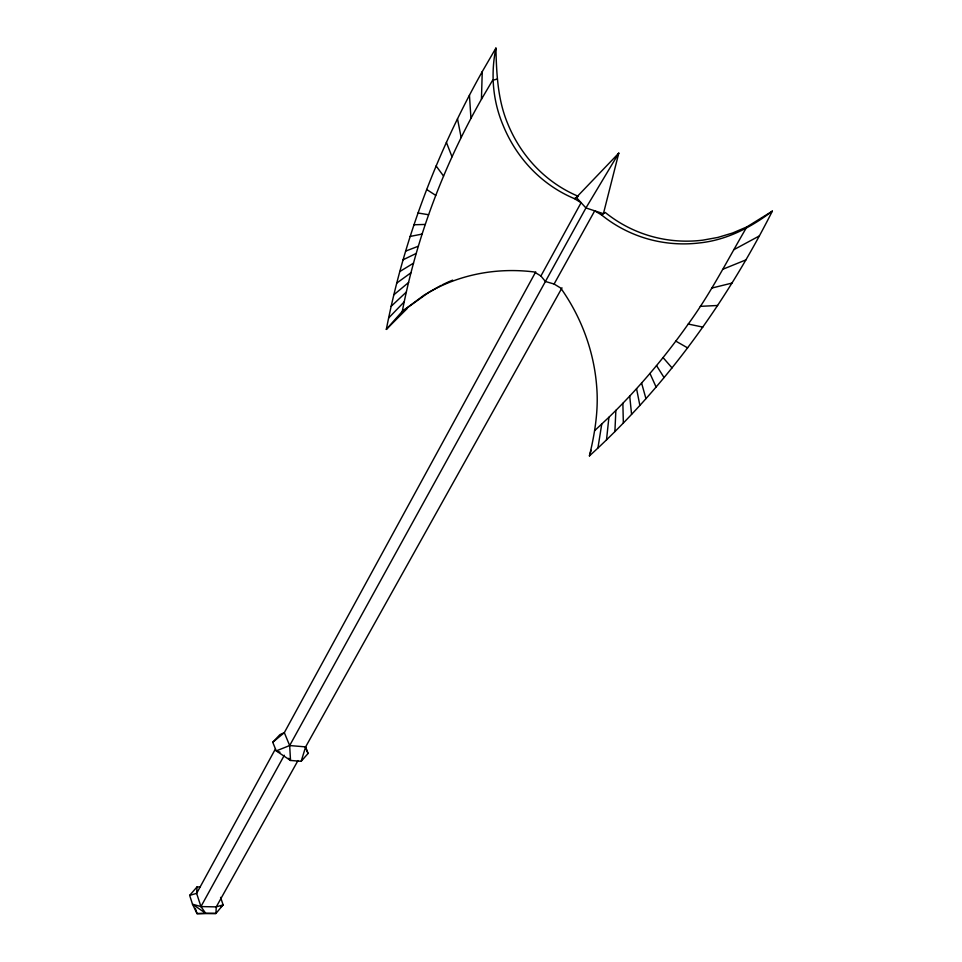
<?xml version="1.0" encoding="UTF-8"?>
<svg xmlns="http://www.w3.org/2000/svg" width="962" height="962" viewBox="0 0 962 962"><rect width="100%" height="100%" fill="white"/><g stroke="black" fill="none" stroke-linecap="round" stroke-linejoin="round"><path stroke-width="1.44" d="M482.251 71.621C437.193 151.888 403.896 238.961 386.327 329.401L402.296 311.339C416.69 236.905 444.011 165.163 481.433 99.278L482.251 71.621L495.911 48.1C496.512 73.737 497.715 99.976 507.828 123.93A143.903 133.983 -75 0 0 578.306 196.32L574.326 198.605A145.154 135.161 -75.5 0 1 503.21 125.577C492.784 101.058 490.512 74.146 495.911 48.1M614.898 431.505L615.872 410.305M199.94 887L197.042 886.916L196.633 893.373L200.938 906.577L205.688 913.299L215.933 913.479L223.112 904.857L220.575 897.366M606.517 439.874L608.91 417.267C638.215 388.78 664.682 357.443 688.239 324.05C710.629 293.482 727.873 259.319 746.861 226.912L772.342 211.135C726.19 302.453 665.295 386.892 589.441 455.88C594.853 433.345 598.617 410.209 596.717 386.989A182.732 166.161 55.9 0 0 560.714 288.047L554.1 284.03L545.418 281.493L540.909 275.998L534.319 271.981A183.79 169.937 44.3 0 0 436.363 288.239L424.266 294.997L402.296 311.339L429.28 292.039L441.293 285.317M597.943 447.907L601.767 423.965M589.441 455.88L591.137 450.276M535.726 271.873L284.319 732.659L279.894 734.667L272.751 742.279L276.25 750.901L290.524 760.461L301.178 761.291L305.627 746.885L562 287.854M616.81 157.107L618.782 153.15L576.322 197.463L585.942 207.948L603.414 213.696L618.782 153.15L585.942 207.948L289.67 745.55L290.524 760.461L288.696 758.296M275.421 748.953L196.633 893.373L189.658 895.369L192.496 904.196L197.042 913.623L215.933 913.479L216.258 906.889L297.979 760.569M540.909 275.998L581.108 202.681L574.326 198.605M195.346 908.344L197.042 913.623L205.688 913.299L192.496 904.196L200.938 906.577L284.319 755.266M554.1 284.03L594.708 210.834L601.527 214.923A145.394 137.253 -67.1 0 0 699.843 242.893C726.767 240.019 751.094 227.381 772.342 211.135M481.433 99.278L492.592 80.303L497.342 79.04M189.658 895.369L197.042 886.916M301.178 761.291L308.056 753.486L305.627 746.885L289.67 745.55L276.25 750.901L280.014 752.224M388.732 317.893L404.305 301.743M386.327 329.401L407.443 308.273M391.149 306.313L406.313 292.087M594.684 430.615L608.91 417.267M220.959 906.661L223.112 904.857L216.258 906.889L200.938 906.577M393.927 294.745L408.622 282.455M272.751 742.279L284.319 732.659L289.67 745.55M396.729 283.105L410.942 272.775M601.527 214.923L605.278 212.482A144.156 136.027 -66.6 0 0 702.777 240.163L717.784 237.446L732.539 233.02L746.861 226.912M399.879 271.5L413.552 263.143M733.958 249.639L759.391 235.906M403.042 259.812L416.185 253.451M723.159 269.132L745.935 259.884M405.687 251.082L418.374 246.212M711.928 288.035L731.998 283.081M410.137 236.436L422.065 234.091M700.276 306.349L717.616 305.483M414.057 224.759L425.312 224.447M418.001 212.987L428.571 214.73M688.239 324.05L702.813 327.092M675.829 341.137L687.614 347.883M426.659 189.478L435.726 195.382M663.071 357.611L672.041 367.893M436.111 165.933L443.542 176.058M656.505 365.572L664.045 377.525M649.975 373.472L656.12 387.085M305.471 747.39L308.056 753.486M446.392 142.364L452.008 156.77M641.582 383.008L645.935 398.617M636.567 388.696L639.874 405.483M457.491 118.771L461.147 137.53M629.701 396.019L631.577 414.309M469.444 95.19L470.947 118.362M622.871 403.294L623.34 423.076M442.532 284.704A182.275 168.891 44.3 0 1 452.657 280.134"/></g></svg>
